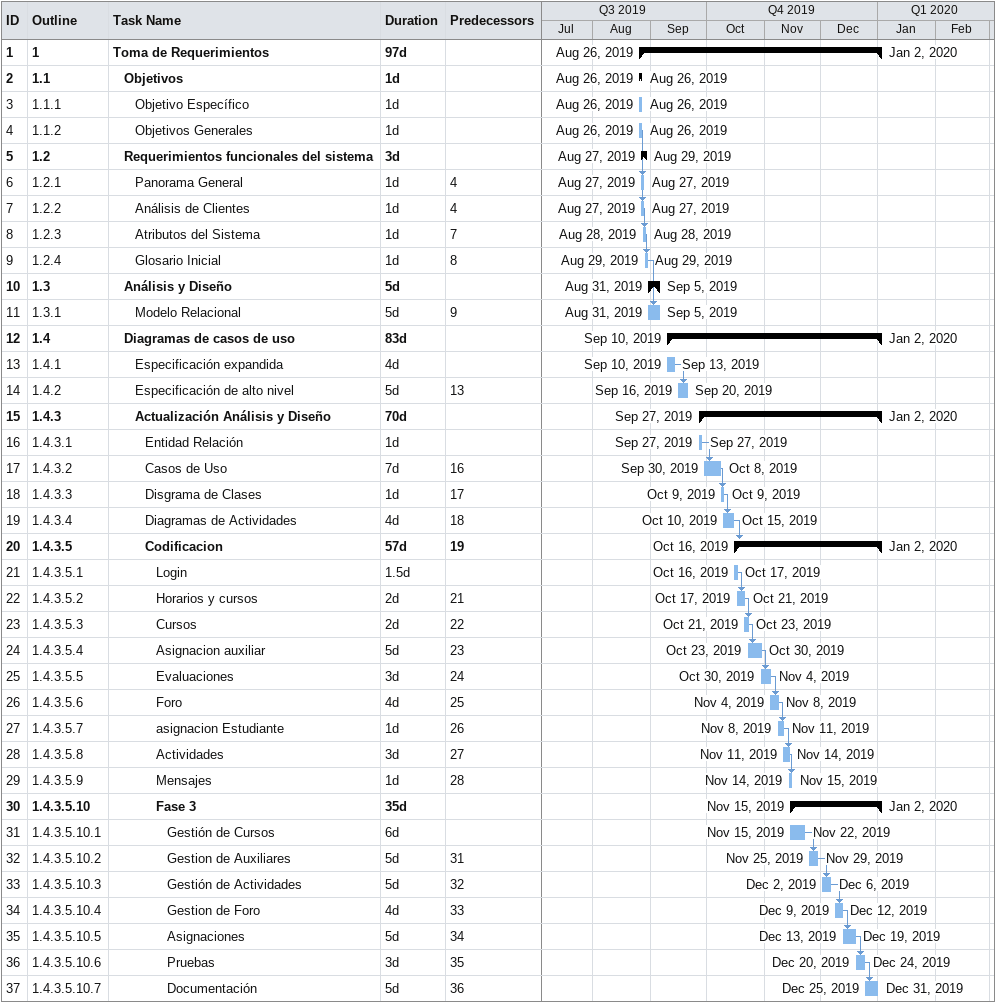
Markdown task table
| ID | WBS | Task | Duration | Start | Finish | Predecessors |
|---|---|---|---|---|---|---|
| 1 | 1 | **Toma de Requerimientos** | 97d | 2019-08-26 | 2020-01-02 |  |
| 2 | 1.1 | **Objetivos** | 1d | 2019-08-26 | 2019-08-26 |  |
| 3 | 1.1.1 | Objetivo Específico | 1d | 2019-08-26 | 2019-08-26 |  |
| 4 | 1.1.2 | Objetivos Generales | 1d | 2019-08-26 | 2019-08-26 |  |
| 5 | 1.2 | **Requerimientos funcionales del sistema** | 3d | 2019-08-27 | 2019-08-29 |  |
| 6 | 1.2.1 | Panorama General | 1d | 2019-08-27 | 2019-08-27 | 4 |
| 7 | 1.2.2 | Análisis de Clientes | 1d | 2019-08-27 | 2019-08-27 | 4 |
| 8 | 1.2.3 | Atributos del Sistema | 1d | 2019-08-28 | 2019-08-28 | 7 |
| 9 | 1.2.4 | Glosario Inicial | 1d | 2019-08-29 | 2019-08-29 | 8 |
| 10 | 1.3 | **Análisis y Diseño** | 5d | 2019-08-31 | 2019-09-05 |  |
| 11 | 1.3.1 | Modelo Relacional | 5d | 2019-08-31 | 2019-09-05 | 9 |
| 12 | 1.4 | **Diagramas de casos de uso** | 83d | 2019-09-10 | 2020-01-02 |  |
| 13 | 1.4.1 | Especificación expandida | 4d | 2019-09-10 | 2019-09-13 |  |
| 14 | 1.4.2 | Especificación de alto nivel | 5d | 2019-09-16 | 2019-09-20 | 13 |
| 15 | 1.4.3 | **Actualización Análisis y Diseño** | 70d | 2019-09-27 | 2020-01-02 |  |
| 16 | 1.4.3.1 | Entidad Relación | 1d | 2019-09-27 | 2019-09-27 |  |
| 17 | 1.4.3.2 | Casos de Uso | 7d | 2019-09-30 | 2019-10-08 | 16 |
| 18 | 1.4.3.3 | Disgrama de Clases | 1d | 2019-10-09 | 2019-10-09 | 17 |
| 19 | 1.4.3.4 | Diagramas de Actividades | 4d | 2019-10-10 | 2019-10-15 | 18 |
| 20 | 1.4.3.5 | **Codificacion** | 57d | 2019-10-16 | 2020-01-02 | 19 |
| 21 | 1.4.3.5.1 | Login | 1.5d | 2019-10-16 | 2019-10-17 |  |
| 22 | 1.4.3.5.2 | Horarios y cursos | 2d | 2019-10-17 | 2019-10-21 | 21 |
| 23 | 1.4.3.5.3 | Cursos | 2d | 2019-10-21 | 2019-10-23 | 22 |
| 24 | 1.4.3.5.4 | Asignacion auxiliar | 5d | 2019-10-23 | 2019-10-30 | 23 |
| 25 | 1.4.3.5.5 | Evaluaciones | 3d | 2019-10-30 | 2019-11-04 | 24 |
| 26 | 1.4.3.5.6 | Foro | 4d | 2019-11-04 | 2019-11-08 | 25 |
| 27 | 1.4.3.5.7 | asignacion Estudiante | 1d | 2019-11-08 | 2019-11-11 | 26 |
| 28 | 1.4.3.5.8 | Actividades | 3d | 2019-11-11 | 2019-11-14 | 27 |
| 29 | 1.4.3.5.9 | Mensajes | 1d | 2019-11-14 | 2019-11-15 | 28 |
| 30 | 1.4.3.5.10 | **Fase 3** | 35d | 2019-11-15 | 2020-01-02 |  |
| 31 | 1.4.3.5.10.1 | Gestión de Cursos | 6d | 2019-11-15 | 2019-11-22 |  |
| 32 | 1.4.3.5.10.2 | Gestion de Auxiliares | 5d | 2019-11-25 | 2019-11-29 | 31 |
| 33 | 1.4.3.5.10.3 | Gestión de Actividades | 5d | 2019-12-02 | 2019-12-06 | 32 |
| 34 | 1.4.3.5.10.4 | Gestion de Foro | 4d | 2019-12-09 | 2019-12-12 | 33 |
| 35 | 1.4.3.5.10.5 | Asignaciones | 5d | 2019-12-13 | 2019-12-19 | 34 |
| 36 | 1.4.3.5.10.6 | Pruebas | 3d | 2019-12-20 | 2019-12-24 | 35 |
| 37 | 1.4.3.5.10.7 | Documentación | 5d | 2019-12-25 | 2019-12-31 | 36 |
